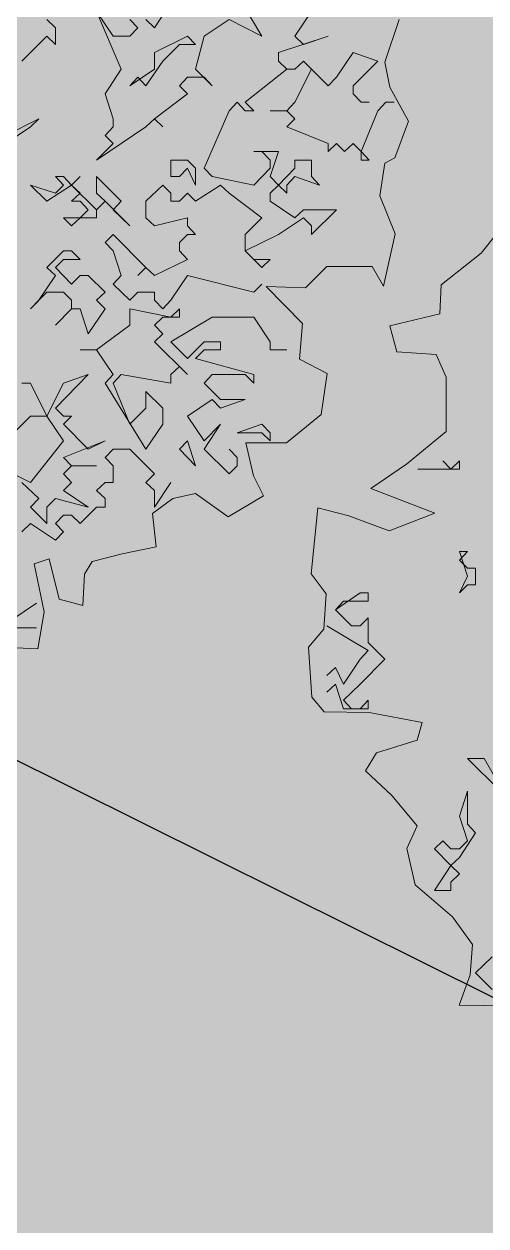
# Model space of a CAD drawing. Header units: millimetres. Extents: x 3866 to 35600, y -8896 to 9491.
# Drawn here: x 33112.759 to 33113.611, y -6719.957 to -6717.738 of the extents above; entities that cross this region are included whole.
import ezdxf

# ---------------------------------------------------------------- set-up
doc = ezdxf.new("R2010")
doc.units = ezdxf.units.MM
doc.layers.add('ВДМ', color=7, linetype='Continuous')
doc.layers.add('КУЩІ', color=108, linetype='Continuous')
doc.layers.add('Интерьер - Мебель_Ном_пера__4', color=7, linetype='Continuous', lineweight=20, true_color=0x029e21)

# ---------------------------------------------------------------- blocks, each defined once
blk = doc.blocks.new('Дерево лиственное 02 11_24')
at = {"layer": 'Интерьер - Мебель_Ном_пера__4', "linetype": 'Continuous'}
for p, q in [((-5495, 5071), (-5236, 5397)), ((-6057, 4624), (-5495, 5071)), ((-6077, 4213), (-6057, 4624)), ((-6783, 4046), (-6077, 4213)), ((-6683, 3679), (-6783, 4046)), ((-6127, 3643), (-6683, 3679)), ((-5986, 3323), (-6127, 3643)), ((-5986, 2553), (-5986, 3323)), ((-6548, 2093), (-5986, 2553)), ((-7049, 1748), (-6548, 2093)), ((-5922, 2023), (-6036, 2137)), ((-5800, 2137), (-5922, 2023)), ((-5800, 2023), (-5800, 2137)), ((-6386, 2023), (-5800, 2023)), ((-6148, 1399), (-7049, 1748)), ((4578, 1559), (4350, 1209)), ((5864, 1087), (5514, 1673)), ((-7891, 544), (-7797, 1476)), ((-7797, 1476), (-7359, 1364)), ((-7359, 1364), (-6789, 1150)), ((-6789, 1150), (-6148, 1399)), ((3764, 1087), (3528, 1437)), ((3528, 1437), (3878, 623)), ((6328, 1087), (6564, 1437)), ((2950, 1209), (2828, 1323)), ((2950, 973), (2950, 1209)), ((4000, 1323), (4114, 1209)), ((4114, 1209), (4000, 1087)), ((4350, 1209), (4228, 1323)), ((5050, 1087), (5400, 1323)), ((5400, 1323), (5864, 1087)), ((7800, 1326), (7598, 723)), ((2478, 737), (2828, 1087)), ((2828, 1087), (2950, 973)), ((4000, 1087), (3764, 1087)), ((4814, 1087), (4350, 859)), ((4928, 973), (4814, 1087)), ((4928, 623), (5050, 1087)), ((6100, 859), (6800, 1087)), ((6450, 973), (6328, 1087)), ((6800, 1087), (6450, 973)), ((-5800, 737), (-5686, 859)), ((-5686, 859), (-5800, 859)), ((-5800, 859), (-5686, 509)), ((4350, 859), (4350, 623)), ((4464, 737), (4700, 973)), ((4700, 973), (4928, 973)), ((6100, 737), (6100, 859)), ((7150, 859), (6914, 509)), ((7500, 737), (7150, 859)), ((-5686, 623), (-5800, 737)), ((4228, 387), (4464, 737)), ((6214, 623), (6100, 737)), ((6328, 623), (6450, 737)), ((6450, 737), (6328, 623)), ((6450, 737), (6564, 623)), ((6800, 387), (6450, 737)), ((7150, 387), (7500, 737)), ((7598, 723), (7669, 367)), ((-7680, 260), (-7891, 544)), ((-5572, 623), (-5686, 623)), ((-5572, 387), (-5572, 623)), ((3878, 623), (3650, 273)), ((4350, 623), (4000, 387)), ((5164, 387), (4928, 623)), ((5628, 159), (6214, 623)), ((6214, 623), (6328, 623)), ((6328, 623), (6214, 623)), ((6564, 623), (6328, 159)), ((-5686, 509), (-5800, 273)), ((-5800, 273), (-5686, 387)), ((-5686, 387), (-5572, 387)), ((4000, 387), (4114, 509)), ((4114, 509), (4228, 387)), ((4700, 387), (4814, 509)), ((4814, 273), (4700, 387)), ((4814, 509), (5050, 509)), ((5050, 509), (5164, 387)), ((6914, 509), (6800, 387)), ((7150, 273), (7150, 387)), ((7669, 367), (7931, -110)), ((-7715, -239), (-7680, 260)), ((-7200, 273), (-7550, 37)), ((-7086, 273), (-7200, 273)), ((-7086, 159), (-7086, 273)), ((3650, 273), (3764, -77)), ((4350, -77), (4814, 273)), ((7264, 159), (7150, 273)), ((-7550, 37), (-7436, 159)), ((-7322, -191), (-7550, 37)), ((-7436, 159), (-7086, 159)), ((5050, -777), (5400, 37)), ((5400, 37), (5514, 159)), ((5514, 159), (5628, 37)), ((5750, 37), (5628, 159)), ((5628, 37), (5750, 37)), ((6214, 37), (5978, 37)), ((5978, 37), (6214, 37)), ((6328, 159), (6214, 37)), ((6214, 37), (6328, -77)), ((7378, 159), (7264, 159)), ((7264, -541), (7500, 37)), ((7500, 37), (7614, 159)), ((7614, 159), (7728, 159)), ((-7086, -77), (-7200, -191)), ((-7086, -427), (-7086, -77)), ((2714, -77), (2250, -313)), ((2600, -191), (2714, -77)), ((3764, -77), (3764, -191)), ((4228, -191), (4350, -77)), ((4350, -77), (4464, -191)), ((4464, -191), (4350, -77)), ((6328, -77), (6214, -191)), ((7931, -110), (7741, -630)), ((-7931, -493), (-7715, -239)), ((-7086, -541), (-7672, -191)), ((-7200, -191), (-7322, -191)), ((2250, -427), (2600, -191)), ((3528, -663), (4228, -191)), ((3764, -191), (3650, -313)), ((3650, -313), (3764, -427)), ((6214, -191), (6800, -427)), ((-7882, -1196), (-7931, -493)), ((-6850, -663), (-7086, -427)), ((3764, -427), (3528, -663)), ((6800, -427), (6800, -541)), ((6800, -541), (6914, -427)), ((6914, -427), (7028, -541)), ((7028, -541), (7150, -427)), ((7150, -427), (7264, -541)), ((-7436, -1013), (-7200, -663)), ((-7200, -663), (-7086, -541)), ((-7200, -1013), (-6850, -663)), ((4814, -663), (4578, -663)), ((4578, -663), (4578, -891)), ((4928, -777), (4814, -663)), ((6100, -541), (5750, -541)), ((5750, -541), (5864, -541)), ((5864, -541), (5978, -663)), ((5978, -891), (6100, -541)), ((5978, -663), (5978, -777)), ((6564, -663), (6328, -663)), ((6328, -663), (6328, -777)), ((6564, -891), (6564, -663)), ((7264, -541), (7264, -663)), ((7378, -663), (7264, -541)), ((7264, -663), (7378, -663)), ((7741, -630), (7598, -702)), ((-7672, -891), (-7550, -777)), ((-7550, -777), (-7436, -1013)), ((4700, -891), (4814, -777)), ((4814, -777), (4928, -1013)), ((4928, -1013), (4928, -777)), ((5164, -891), (5050, -777)), ((5978, -777), (5750, -1013)), ((6328, -777), (6100, -1013)), ((7598, -702), (7527, -1165)), ((-7672, -1127), (-7550, -1013)), ((-7550, -1013), (-7436, -1363)), ((-7436, -1241), (-7200, -1013)), ((2950, -1127), (2600, -1013)), ((2600, -1013), (2828, -1241)), ((2828, -1241), (3178, -1013)), ((3064, -891), (2950, -891)), ((2950, -891), (3064, -1013)), ((3064, -1013), (2950, -1127)), ((3178, -1013), (3064, -891)), ((3178, -1013), (3300, -891)), ((3300, -891), (3178, -1013)), ((3528, -1363), (3178, -1013)), ((3178, -1013), (3300, -1127)), ((3878, -1241), (3528, -891)), ((3528, -891), (3528, -1127)), ((4228, -1241), (4464, -1013)), ((4464, -1013), (4578, -1127)), ((4578, -891), (4700, -891)), ((4928, -1241), (5278, -1013)), ((5750, -1013), (5164, -891)), ((5278, -1013), (5400, -1127)), ((6100, -1013), (5978, -891)), ((5978, -1127), (6100, -1013)), ((6100, -1013), (6214, -1127)), ((6214, -1013), (6328, -891)), ((6214, -1127), (6214, -1013)), ((6328, -891), (6678, -1013)), ((6678, -1013), (6564, -891)), ((3300, -1127), (3178, -1241)), ((3528, -1127), (3650, -1241)), ((4578, -1127), (4578, -1241)), ((4700, -1241), (4814, -1127)), ((4814, -1127), (4928, -1241)), ((5400, -1127), (5864, -1477)), ((5978, -1241), (5978, -1127)), ((7527, -1165), (7746, -1700)), ((-7707, -1407), (-7882, -1196)), ((-7322, -1363), (-7436, -1241)), ((-7086, -1241), (-7200, -1363)), ((-7086, -1363), (-7086, -1241)), ((3178, -1241), (3300, -1241)), ((3300, -1241), (3414, -1363)), ((3528, -1363), (3650, -1241)), ((3650, -1241), (3528, -1363)), ((3650, -1241), (4000, -1591)), ((3764, -1363), (3878, -1241)), ((4228, -1477), (4228, -1241)), ((4578, -1241), (4700, -1241)), ((6328, -1477), (5978, -1241)), ((-7074, -1414), (-7707, -1407)), ((-7436, -1363), (-7086, -1363)), ((-7200, -1363), (-7322, -1363)), ((-6326, -1556), (-7074, -1414)), ((3300, -1477), (3064, -1477)), ((3064, -1477), (3178, -1591)), ((3178, -1591), (3300, -1477)), ((3414, -1363), (3300, -1477)), ((3300, -1477), (3528, -1477)), ((3528, -1477), (3528, -1363)), ((4000, -1591), (3764, -1363)), ((4350, -1591), (4228, -1477)), ((4814, -1477), (4350, -1591)), ((4814, -1591), (4814, -1477)), ((5864, -1477), (5628, -1713)), ((6100, -1713), (6450, -1477)), ((6450, -1363), (6328, -1477)), ((6914, -1363), (6450, -1363)), ((6450, -1477), (6564, -1591)), ((6564, -1713), (6914, -1363)), ((-6398, -1806), (-6326, -1556)), ((4928, -1713), (4814, -1591)), ((6564, -1591), (6564, -1713)), ((-6968, -1984), (-6398, -1806)), ((3650, -1827), (3764, -1713)), ((3764, -1941), (3650, -1827)), ((3764, -1713), (4228, -2177)), ((4700, -1827), (4814, -1713)), ((4700, -1941), (4700, -1827)), ((4814, -1713), (4928, -1713)), ((5628, -1713), (5628, -1941)), ((5628, -1941), (6100, -1713)), ((7746, -1700), (7581, -2439)), ((-7127, -2240), (-6968, -1984)), ((3064, -1941), (2828, -2177)), ((3178, -1941), (3064, -1941)), ((3300, -2063), (3178, -1941)), ((3878, -2291), (3764, -1941)), ((4814, -2063), (4700, -1941)), ((5628, -1941), (5864, -2177)), ((5750, -2063), (5628, -1941)), ((-5450, -2063), (-5686, -2063)), ((-5686, -2063), (-5222, -2527)), ((-4986, -2877), (-5450, -2063)), ((2828, -2177), (2950, -2291)), ((2950, -2177), (3064, -2063)), ((3178, -2413), (2950, -2177)), ((3064, -2063), (3300, -2063)), ((4228, -2177), (4114, -2291)), ((4114, -2291), (4228, -2177)), ((4228, -2177), (4350, -2291)), ((4350, -2291), (4814, -2063)), ((5978, -2063), (5750, -2063)), ((5864, -2177), (5978, -2063)), ((6779, -2162), (6478, -2466)), ((7420, -2162), (6779, -2162)), ((7581, -2439), (7420, -2162)), ((-6754, -2589), (-7127, -2240)), ((2950, -2291), (2714, -2641)), ((3300, -2291), (3178, -2413)), ((3414, -2291), (3300, -2291)), ((3650, -2527), (3414, -2291)), ((3764, -2413), (3878, -2291)), ((4814, -2291), (4578, -2641)), ((5750, -2527), (4814, -2291)), ((-5686, -2527), (-5800, -2877)), ((-5686, -2991), (-5686, -2527)), ((2600, -2763), (2828, -2527)), ((2828, -2527), (3064, -2527)), ((3064, -2527), (3178, -2641)), ((3528, -2641), (3650, -2527)), ((4000, -2641), (3764, -2413)), ((4114, -2527), (4000, -2641)), ((4350, -2527), (4114, -2527)), ((4350, -2641), (4350, -2527)), ((5864, -2413), (5750, -2527)), ((6478, -2466), (5924, -2447)), ((5924, -2447), (6436, -2968)), ((-6398, -3017), (-6754, -2589)), ((2714, -2641), (2600, -2763)), ((3178, -2641), (3178, -2763)), ((3650, -2763), (3528, -2641)), ((4464, -2763), (4350, -2641)), ((4578, -2641), (4464, -2763)), ((-5800, -2877), (-5686, -3227)), ((3178, -2763), (2950, -2991)), ((2950, -2991), (3178, -2763)), ((3178, -2763), (3300, -2763)), ((3300, -2763), (3414, -3113)), ((3414, -3113), (3650, -2763)), ((4578, -2877), (4000, -2763)), ((4000, -2763), (4000, -2991)), ((4350, -2991), (4464, -2877)), ((4464, -2877), (4700, -2877)), ((4700, -2763), (4578, -2877)), ((4578, -3227), (5164, -2877)), ((4700, -2877), (4700, -2763)), ((5164, -2877), (5750, -2877)), ((5750, -2877), (5978, -3227)), ((-6540, -3337), (-6398, -3017)), ((-5572, -3113), (-5686, -2991)), ((4000, -2991), (3528, -3341)), ((4464, -3113), (4350, -2991)), ((6436, -2968), (6395, -3470)), ((-5800, -3463), (-5572, -3113)), ((4350, -3227), (4464, -3113)), ((-6424, -3849), (-6540, -3337)), ((-6036, -3227), (-6150, -3341)), ((-6150, -3341), (-5922, -3577)), ((-5922, -3341), (-6036, -3227)), ((-5800, -3341), (-5922, -3341)), ((-5686, -3227), (-5800, -3341)), ((3528, -3341), (3300, -3341)), ((3300, -3341), (3528, -3341)), ((3528, -3341), (3764, -3691)), ((4814, -3691), (4350, -3227)), ((4814, -3463), (4578, -3227)), ((5050, -3227), (4814, -3463)), ((4928, -3463), (5050, -3341)), ((5278, -3227), (5050, -3227)), ((5050, -3341), (5278, -3341)), ((5278, -3341), (5278, -3227)), ((5978, -3227), (5978, -3341)), ((5978, -3341), (6214, -3341)), ((-5922, -3577), (-5800, -3463)), ((5750, -3691), (4928, -3463)), ((6395, -3470), (6786, -3676)), ((-5922, -3577), (-6150, -3927)), ((-5800, -3691), (-5922, -3577)), ((-5922, -3813), (-5800, -3691)), ((2950, -4163), (3414, -3691)), ((3414, -3691), (3064, -3813)), ((3764, -3691), (3650, -3813)), ((3764, -3813), (3878, -3691)), ((3878, -3691), (4578, -3813)), ((4578, -3691), (4700, -3577)), ((4578, -3813), (4578, -3691)), ((4700, -3577), (4814, -3691)), ((5050, -3813), (5164, -3691)), ((5164, -3691), (5628, -3691)), ((5628, -3691), (5750, -3813)), ((5750, -3813), (5750, -3691)), ((6786, -3676), (6698, -4256)), ((-5899, -4299), (-6424, -3849)), ((-5922, -3927), (-5922, -3813)), ((2600, -3813), (2478, -3813)), ((2828, -4277), (2600, -3813)), ((3064, -3813), (2828, -4277)), ((3650, -3813), (4228, -4741)), ((4000, -4391), (3764, -3813)), ((5278, -4041), (5050, -3813)), ((-6150, -3927), (-5922, -3927)), ((4464, -4163), (4228, -3927)), ((4228, -3927), (4228, -4163)), ((4814, -4277), (5164, -4041)), ((5164, -4041), (5278, -4163)), ((5278, -4163), (5628, -4041)), ((5628, -4041), (5278, -4041)), ((3064, -4277), (2950, -4163)), ((4228, -4163), (4000, -4391)), ((4464, -4391), (4464, -4163)), ((-5614, -4690), (-5899, -4299)), ((2364, -4513), (2600, -4277)), ((2600, -4277), (2828, -4277)), ((2828, -4277), (3064, -4627)), ((3064, -4391), (3178, -4277)), ((3178, -4277), (3064, -4277)), ((3414, -4741), (3064, -4391)), ((4228, -4741), (4464, -4391)), ((5050, -4627), (4814, -4277)), ((5050, -4741), (5278, -4391)), ((5278, -4391), (5050, -4627)), ((5864, -4391), (5514, -4513)), ((5978, -4513), (5864, -4391)), ((6698, -4256), (6209, -4655)), ((5514, -4513), (5864, -4513)), ((5864, -4513), (5978, -4627)), ((5978, -4627), (5978, -4513)), ((-5650, -5118), (-5614, -4690)), ((3064, -4627), (2600, -5213)), ((3064, -4863), (3650, -4627)), ((3650, -4627), (3414, -4741)), ((3650, -4863), (3764, -4741)), ((3764, -4741), (4000, -4741)), ((4000, -4741), (4350, -5091)), ((4814, -4627), (4700, -4741)), ((4700, -4741), (4928, -4977)), ((4928, -4977), (4814, -4627)), ((5400, -5091), (5050, -4741)), ((5400, -4741), (5514, -4863)), ((6209, -4655), (5639, -4655)), ((5639, -4655), (5746, -5118)), ((-5572, -5091), (-5336, -4863)), ((3178, -4977), (3064, -4863)), ((3764, -4977), (3650, -4863)), ((5514, -4863), (5514, -4977)), ((-5336, -5327), (-5572, -5091)), ((2600, -5213), (2128, -4977)), ((3064, -5091), (3178, -4977)), ((3178, -5213), (3064, -5091)), ((3178, -4977), (3528, -4977)), ((3528, -4977), (3178, -4977)), ((3764, -5213), (3764, -4977)), ((4350, -5091), (4228, -5213)), ((5514, -4977), (5400, -5091)), ((-5801, -5550), (-5650, -5118)), ((2478, -5213), (2714, -5441)), ((3064, -5327), (3178, -5213)), ((3528, -5327), (3650, -5213)), ((3650, -5213), (3764, -5213)), ((4228, -5213), (4350, -5327)), ((4350, -5563), (4578, -5213)), ((5746, -5118), (5885, -5400)), ((3414, -5563), (3064, -5327)), ((3650, -5441), (3528, -5327)), ((4350, -5327), (4350, -5563)), ((4927, -5367), (4607, -5438)), ((5387, -5697), (4927, -5367)), ((5885, -5400), (5387, -5697)), ((-5116, -5556), (-5801, -5550)), ((2714, -5441), (2600, -5563)), ((2600, -5563), (2828, -5791)), ((2828, -5563), (2950, -5441)), ((2828, -5791), (2828, -5563)), ((2950, -5441), (3414, -5563)), ((3300, -5791), (3528, -5563)), ((3528, -5563), (3650, -5563)), ((3650, -5563), (3650, -5441)), ((4607, -5438), (4322, -5652)), ((2950, -5791), (3064, -5677)), ((3064, -5677), (3178, -5677)), ((3178, -5677), (3300, -5791)), ((4322, -5652), (4370, -6124)), ((2478, -5913), (2600, -5791)), ((2600, -5791), (2950, -6027)), ((3064, -5913), (2950, -5791)), ((2950, -6027), (3064, -5913)), ((3894, -6222), (3467, -6329)), ((4370, -6124), (3894, -6222)), ((2862, -6293), (2648, -6364)), ((2648, -6364), (2790, -7041)), ((3004, -6863), (2862, -6293)), ((3467, -6329), (3360, -6507)), ((3360, -6507), (3339, -6953)), ((2333, -7153), (2683, -6917)), ((3339, -6953), (3004, -6863)), ((2790, -7041), (2703, -7563)), ((2219, -7267), (2683, -7267)), ((2683, -7267), (2455, -7267)), ((2703, -7563), (2185, -7539))]:
    blk.add_line(p, q, dxfattribs=at)

msp = doc.modelspace()

# ---------------------------------------------------------------- hatches: boundary and pattern name
at = {"layer": 'ВДМ', "transparency": 33554585}
h = msp.add_hatch(color=9, dxfattribs=at)
h.dxf.hatch_style = 1
h.paths.add_polyline_path([(33109.9989, -6715.6592), (33123.2909, -6722.1746), (33123.7311, -6721.2766), (33129.4847, -6709.5381), (33128.5868, -6709.098), (33122.8331, -6720.8365), (33110.4416, -6714.7628), (33116.1952, -6703.0243), (33115.2974, -6702.5842), (33108.4649, -6716.417, -0.414214), (33107.7952, -6716.6439), (33106.5191, -6716.0136, -0.413327), (33106.2915, -6715.3452), (33111.2402, -6705.2495), (33100.6883, -6700.0892), (33098.3687, -6704.8331), (33096.8844, -6707.8685, -0.226063), (33096.5476, -6708.1361), (33092.6502, -6709.0351, -0.173141), (33092.3163, -6708.9962), (33080.8562, -6703.3317), (33080.8563, -6703.3317), (33082.8953, -6699.2064), (33084.5623, -6700.0356, 1.802326), (33080.7712, -6698.1498), (33082.4476, -6698.9837), (33080.408, -6703.1102), (33078.7088, -6702.2703), (33075.0508, -6700.4622), (33072.1447, -6699.0257), (33072.1447, -6699.3647, 0.285316), (33072.8408, -6700.4853), (33077.6734, -6702.874), (33114.0101, -6720.8329), (33116.2517, -6721.9399, 0.33288), (33115.569, -6720.5035), (33110.6451, -6718.0516), (33109.1757, -6717.3258)])
h.paths.add_polyline_path([(33104.8169, -6715.1728), (33100.4359, -6713.0089, -0.414214), (33100.209, -6712.3392), (33101.2354, -6710.2612), (33102.0458, -6708.6234, -0.288428), (33102.4999, -6708.3452), (33105.4908, -6708.3808, -0.111172), (33105.7044, -6708.4316), (33107.6586, -6709.3871, -0.414214), (33107.8881, -6710.0559), (33106.5234, -6712.8469), (33105.4866, -6714.946, -0.414214)], flags=16)
h.paths.add_polyline_path([(33108.0087, -6708.6713), (33106.0543, -6707.7154, 0.111862), (33105.8392, -6707.6646), (33102.3121, -6707.632, -0.225098), (33101.9267, -6707.4448), (33099.8194, -6704.8171, -0.291232), (33099.7609, -6704.2833), (33100.9878, -6701.7925, -0.41339), (33101.656, -6701.5643), (33109.5874, -6705.4431, -0.414214), (33109.8169, -6706.112), (33108.6776, -6708.4418, -0.414214)], flags=16)
h.paths.add_polyline_path([(33099.4021, -6711.9406, -0.414295), (33098.7323, -6712.1674), (33095.006, -6710.3256, -0.704825), (33095.1152, -6709.3902), (33097.1677, -6708.9167, 0.226063), (33097.5045, -6708.6491), (33097.5882, -6708.4779), (33099.027, -6705.5355), (33099.4066, -6705.7211), (33101.0945, -6707.8539, -0.288707), (33101.1516, -6708.3838), (33100.4269, -6709.8659)], flags=16)
h.paths.add_polyline_path([(33084.5364, -6699.4397), (33081.2621, -6697.8286, -1.535529)], flags=16)
at = {"layer": 'ВДМ', "true_color": 0x139b48, "transparency": 33554585}
h = msp.add_hatch(color=114, dxfattribs=at)
h.dxf.hatch_style = 1
h.paths.add_polyline_path([(33123.2909, -6722.1746), (33109.9989, -6715.6592), (33109.1757, -6717.3258), (33110.6451, -6718.0516), (33115.5158, -6720.477, -0.345355), (33116.2517, -6721.9399), (33115.5875, -6723.2848), (33114.9233, -6724.6298), (33114.2592, -6725.9747), (33113.595, -6727.3196), (33112.9308, -6728.6646), (33112.2666, -6730.0095), (33111.6024, -6731.3545), (33110.9382, -6732.6994), (33110.274, -6734.0443), (33109.6099, -6735.3893), (33108.9457, -6736.7342), (33108.9457, -6737.2583), (33123.2909, -6737.2583)])

# ---------------------------------------------------------------- linework, layer by layer
msp.add_lwpolyline([(33110.6451, -6718.0516), (33115.569, -6720.5035, -0.33288), (33116.2517, -6721.9399), (33116.2517, -6721.9399)], format="xyb")

# ---------------------------------------------------------------- block references
at = {"layer": 'КУЩІ', "linetype": 'Continuous', "xscale": 0.0001307448670890075, "yscale": 0.0001307448670890075, "zscale": 0.0001307448670890075}
for p in [(33112.4313, -6717.9026), (33114.3206, -6718.824)]:
    msp.add_blockref('Дерево лиственное 02 11_24', p, dxfattribs=at)

doc.saveas('drawing.dxf')
